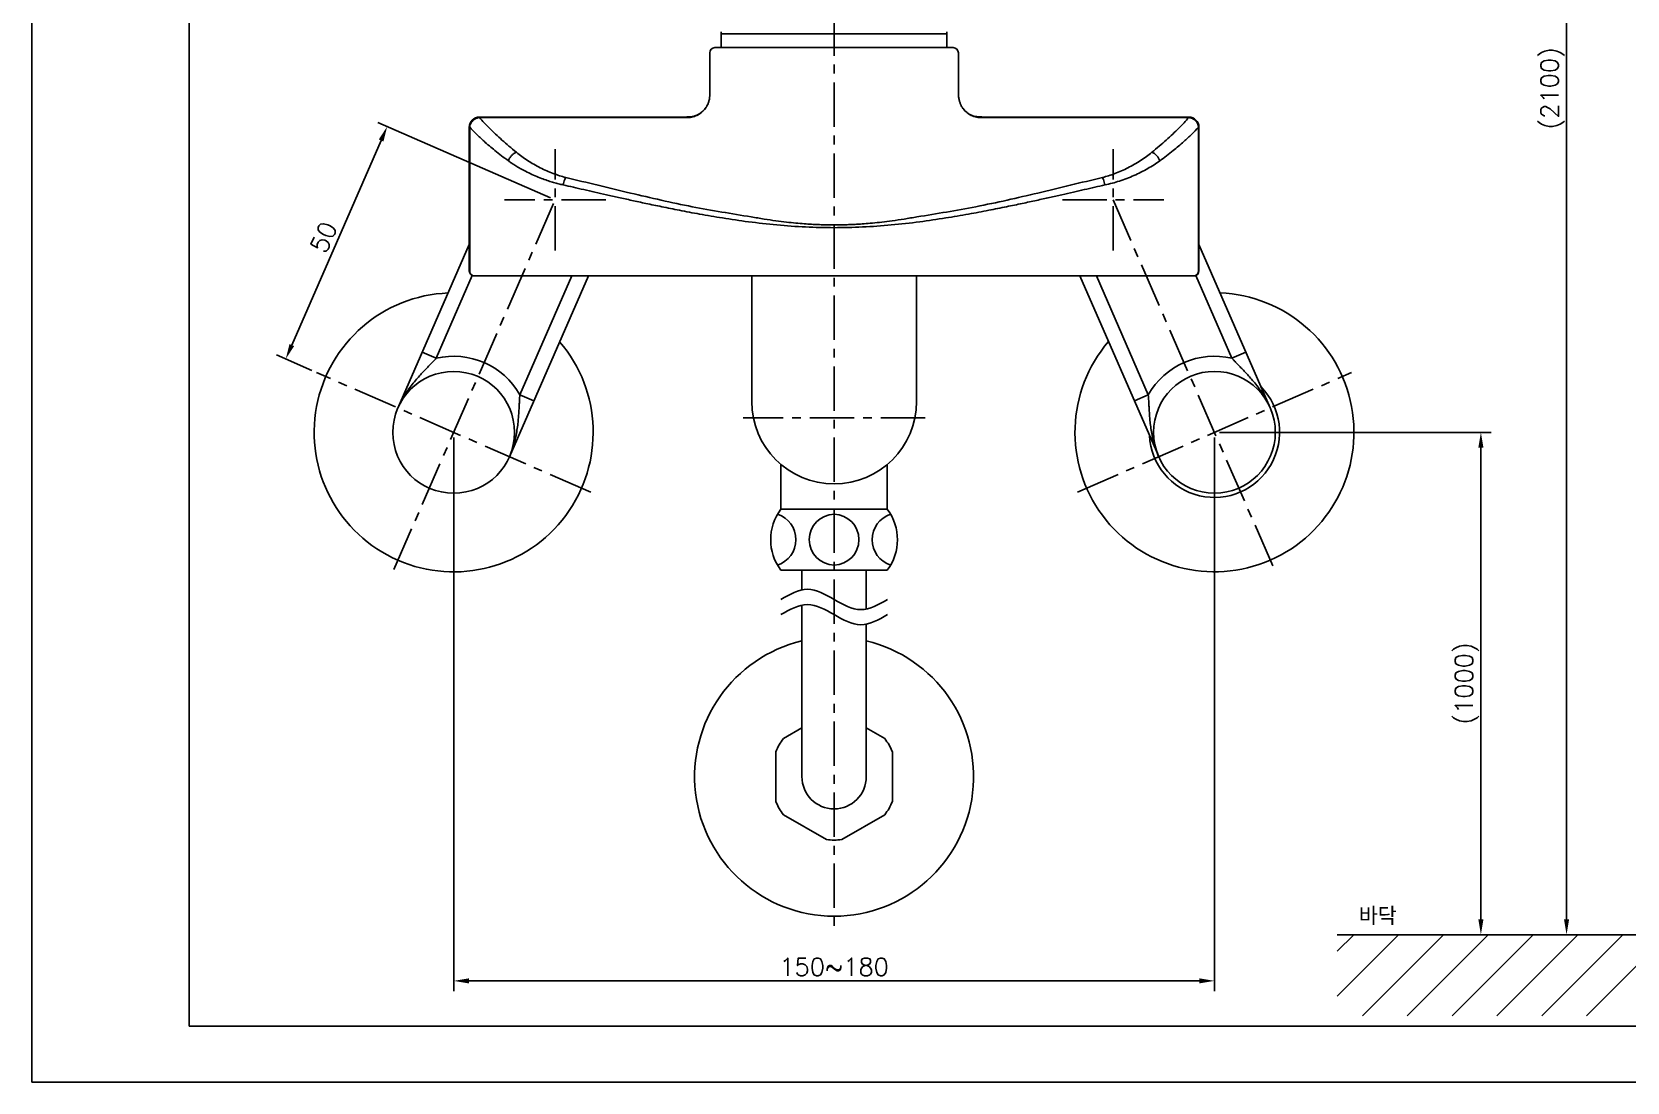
# Model space of a CAD drawing. Extents: x 5306 to 5900, y -2229 to -1809.
# Drawn here: x 5305.7 to 5620.2, y -2229.1 to -2022.1 of the extents above; entities that cross this region are included whole.
import ezdxf

# ---------------------------------------------------------------- set-up
doc = ezdxf.new("R2010")
doc.units = 0
doc.header["$LTSCALE"] = 7
doc.header["$MEASUREMENT"] = 0
doc.header["$PDSIZE"] = -10
doc.linetypes.add('CENTER', pattern=[2, 1.25, -0.25, 0.25, -0.25])
doc.layers.get('0').update_dxf_attribs({"color": 2, "linetype": 'CONTINUOUS'})
doc.layers.get('Defpoints').update_dxf_attribs({"linetype": 'CONTINUOUS'})
for name, color, linetype in [('CENTER', 1, 'CENTER'), ('CL', 1, 'CENTER'), ('D', 2, 'CONTINUOUS'), ('DWG', 7, 'CONTINUOUS')]:
    doc.layers.add(name, color=color, linetype=linetype)
doc.styles.add('GHS', font='ROMANS', dxfattribs={"bigfont": 'GHS'})

msp = doc.modelspace()

# ---------------------------------------------------------------- linework, layer by layer
for p, q in [((5305.734966570912, -1809.115927006355), (5305.734966570912, -2229.115927006372)), ((5608.307182813825, -1869.380869388778), (5608.307182813825, -2197.063240885331)), ((5407.983766361198, -2054.802422567779), (5373.95218964953, -2039.947369196353)), ((5356.976917210264, -2083.835480754797), (5374.585004786359, -2043.496952975135)), ((5360.938799079633, -2088.838228587889), (5353.943768774785, -2085.78484233448)), ((5388.891836379531, -2102.039951255681), (5388.891836379531, -2211.163598512961)), ((5538.896203659857, -2102.038216336309), (5538.896203659857, -2211.163598512961)), ((5539.896203659857, -2101.03821633631), (5593.424366579181, -2101.038216336309)), ((5591.424366579181, -2104.03821633631), (5591.424366579181, -2197.063240885331)), ((5589.786377587809, -2200.063240885331), (5600.687713916023, -2200.063240885331)), ((5602.710984197693, -2200.063240885331), (5617.570530150667, -2200.063240885331)), ((5391.891836379531, -2209.163598512961), (5535.896203659857, -2209.163598512961)), ((5899.734966570935, -2229.115927006372), (5305.734966570912, -2229.115927006372))]:
    msp.add_line(p, q)
at = {"color": 4}
for p, q in [((5336.734966570912, -2218.115927006372), (5336.734966570912, -1824.629230259624)), ((5885.734966570912, -2218.115927006372), (5336.734966570912, -2218.115927006372))]:
    msp.add_line(p, q, dxfattribs=at)
at = {"color": 7, "linetype": 'Continuous'}
for p, q in [((5391.965665995413, -2063.997053386608), (5377.89367523632, -2096.239947165656)), ((5549.890035935424, -2096.228248927552), (5535.815248192605, -2063.978819483201)), ((5392.566866587488, -2070.119516396832), (5385.443230445519, -2086.441772954355)), ((5399.89002900622, -2105.839969083851), (5415.443547423712, -2070.202478212106)), ((5401.940495770826, -2093.641789397754), (5412.170277646667, -2070.202478212106)), ((5447.649015501466, -2070.202478212105), (5480.149015501466, -2070.202478212105)), ((5447.649015501466, -2070.202478212105), (5447.649015501466, -2094.952478212105)), ((5480.149015501466, -2070.202478212105), (5480.149015501466, -2094.952478212105)), ((5512.345330516237, -2070.202478212106), (5527.893668307127, -2105.828239092154)), ((5515.618598231032, -2070.202478212106), (5525.843219149422, -2093.630056441254)), ((5542.340494872727, -2086.430063822551), (5535.221169499303, -2070.117620216417)), ((5385.443230416623, -2086.441773020453), (5382.693686195428, -2085.241770280751)), ((5542.34049489952, -2086.430063883951), (5545.090040853022, -2085.230065113352)), ((5401.940495744021, -2093.641789459154), (5404.690039965329, -2094.841792198955)), ((5525.843219178326, -2093.630056507451), (5523.093673224722, -2094.830055277954)), ((5453.391870676659, -2116.195757970209), (5453.391870685722, -2107.34854241898)), ((5474.39187067666, -2116.195757970209), (5474.391870685709, -2107.360640448411))]:
    msp.add_line(p, q, dxfattribs=at)
for centre in [(5388.891852121226, -2101.039958124753), (5538.891852121226, -2101.028244009855)]:
    msp.add_circle(centre, 12, dxfattribs=at)
for centre, radius, start, end in [((5388.891852121226, -2101.039958124753), 27.5, 92.29555701971822, 40.54797603364307), ((5538.891852121226, -2101.028244009855), 27.5, 139.4519454492643, 87.70436446316317), ((5388.891852121226, -2101.039958124753), 15, 29.55186693717242, 103.2916619100052), ((5538.891852121226, -2101.028244009855), 15, 76.70825536677044, 150.4480503395439), ((5538.891852121226, -2101.028244009855), 12.8393454896, 182.7850482464115, 44.37125747200378), ((5463.899015501466, -2094.952478212105), 16.25, 180, 0)]:
    msp.add_arc(centre, radius, start, end, dxfattribs=at)
for points in [[(5385.443230416623, -2086.441773020453), (5385.046385607821, -2086.863687241554), (5384.598340186822, -2087.333616150151), (5384.090537938421, -2087.861611485552), (5383.51566837002, -2088.458931761953), (5382.868507843826, -2089.139153949051), (5382.148963787223, -2089.91757049345), (5381.363890387322, -2090.811888516552), (5380.521889299919, -2091.851180106552), (5379.636502309423, -2093.077961510354), (5378.74182475832, -2094.531996421153), (5377.968377443224, -2096.071001670854)], [(5549.890035039619, -2096.228246875054), (5549.040231112723, -2094.517332053853), (5548.143725557723, -2093.061076776454), (5547.257189228924, -2091.833459012052), (5546.414855374424, -2090.794324772752), (5545.629937111928, -2089.900542195652), (5544.910892422425, -2089.12285777115), (5544.264497495425, -2088.443518210153), (5543.69054012542, -2087.847159342251), (5543.183686670921, -2087.320137519852), (5542.736545519922, -2086.851141060653), (5542.34049489952, -2086.430063883951)], [(5399.89002990192, -2105.839967031353), (5400.566627681122, -2104.053458793252), (5401.024748815119, -2102.405876725653), (5401.322009140023, -2100.921077635855), (5401.511128655723, -2099.596857073253), (5401.632717097521, -2098.41357341125), (5401.713974927527, -2097.357535772354), (5401.772526884918, -2096.421640314053), (5401.81949387182, -2095.595283814652), (5401.861252706823, -2094.865277906853), (5401.901070963425, -2094.218511029154), (5401.940495744021, -2093.641789459154)], [(5525.843219178326, -2093.630056507451), (5525.882717642519, -2094.207929576152), (5525.922604679418, -2094.855993541152), (5525.964432126822, -2095.587357104752), (5526.011483735922, -2096.415036196855), (5526.070162238721, -2097.352093187552), (5526.151617298722, -2098.408994809853), (5526.273492842823, -2099.592756323551), (5526.462954011423, -2100.91683989555), (5526.760382655823, -2102.400227551253), (5527.218118831218, -2104.044959455352), (5527.820592831723, -2105.658583632955)]]:
    msp.add_spline(points, degree=3, dxfattribs=at)
for points in [[(5453.398843597267, -2133.975891516586), (5458.648843597266, -2131.975891516586), (5469.148843597268, -2135.975891516586), (5474.398843597269, -2133.975891516586)], [(5453.398843597267, -2136.975891516586), (5458.648843597266, -2134.975891516586), (5469.148843597268, -2138.975891516586), (5474.398843597269, -2136.975891516586)]]:
    msp.add_spline(points, degree=3)
for points in [[(5374.12675933982, -2043.296925200248), (5375.043250232898, -2043.696980750022), (5375.785171435684, -2040.747480295903)], [(5356.518671763725, -2083.635452979909), (5357.435162656803, -2084.035508529684), (5355.77675056094, -2086.58495343403)], [(5590.924366579181, -2104.03821633631), (5591.924366579181, -2104.03821633631), (5591.424366579181, -2101.03821633631)], [(5590.924366579181, -2197.063240885331), (5591.924366579181, -2197.063240885331), (5591.424366579181, -2200.063240885331)], [(5607.807182813825, -2197.063240885331), (5608.807182813825, -2197.063240885331), (5608.307182813825, -2200.063240885331)], [(5391.891836379531, -2208.663598512961), (5391.891836379531, -2209.663598512961), (5388.891836379531, -2209.163598512961)], [(5535.896203659857, -2208.663598512961), (5535.896203659857, -2209.663598512961), (5538.896203659857, -2209.163598512961)]]:
    msp.add_solid(points)
at = {"layer": 'CENTER'}
msp.add_line((5463.898843597266, -1850.047536055445), (5463.898843597266, -2198.409586883824), dxfattribs=at)
at = {"layer": 'CL'}
for p, q in [((5408.900257245679, -2065.202478117554), (5408.900257262871, -2045.202478117554)), ((5518.900257202141, -2065.202478139657), (5518.900257192987, -2045.202478139656)), ((5377.094353037804, -2128.078246076779), (5408.891870751225, -2055.202478117555)), ((5418.900257254275, -2055.20247812615), (5398.900257254275, -2055.202478108959)), ((5508.900257197563, -2055.202478144233), (5528.900257197563, -2055.20247813508)), ((5518.891865136605, -2055.202477903159), (5550.687315499786, -2128.067420100946)), ((5415.92978565221, -2112.838269460453), (5361.853918590245, -2089.241646789048)), ((5511.858271967907, -2112.836526869529), (5565.934135351807, -2089.23990580309)), ((5481.858515394579, -2098.195757970204), (5445.939515608354, -2098.195757970204))]:
    msp.add_line(p, q, dxfattribs=at)
at = {"layer": 'D', "color": 0, "ltscale": 12}
for p, q in [((5457.548843597266, -2132.09839405411), (5457.548843597266, -2128.19575797021)), ((5470.248843597266, -2135.853388979063), (5470.248843597265, -2128.195757970209)), ((5457.548843597266, -2168.909586883824), (5457.548843597266, -2135.09839405411)), ((5470.248843597266, -2168.909586883824), (5470.248843597266, -2138.853388979063)), ((5563.084836444144, -2200.063240885331), (5643.087923908802, -2200.063240885331))]:
    msp.add_line(p, q, dxfattribs=at)
at = {"layer": 'D', "color": 2, "ltscale": 12}
for p, q in [((5563.084836444144, -2212.172884344383), (5575.194479903195, -2200.063240885331)), ((5563.084836444144, -2203.334049579551), (5566.355645138365, -2200.063240885331)), ((5568.0732216999, -2216.023333853459), (5584.033314668028, -2200.063240885332)), ((5576.912056464733, -2216.023333853458), (5592.87214943286, -2200.063240885331)), ((5585.750891229565, -2216.023333853459), (5601.710984197693, -2200.063240885331)), ((5594.589725994396, -2216.023333853459), (5610.549818962524, -2200.063240885331)), ((5603.428560759228, -2216.023333853458), (5619.388653727356, -2200.063240885331)), ((5612.267395524061, -2216.023333853459), (5628.227488492188, -2200.063240885331))]:
    msp.add_line(p, q, dxfattribs=at)
at = {"layer": 'D', "color": 0, "ltscale": 12}
for points in [[(5457.548843597266, -2159.296704901818), (5453.906202910147, -2161.399784483086)], [(5473.891484284385, -2161.399784483086), (5470.248843597266, -2159.296704901818)], [(5452.398843597266, -2164.010607398258), (5452.398843597266, -2173.808566369391)], [(5475.398843597266, -2173.808566369391), (5475.398843597266, -2164.010607398258)], [(5453.906202910147, -2176.419389284562), (5462.391484284386, -2181.318368770129)], [(5465.406202910147, -2181.318368770128), (5473.891484284385, -2176.419389284562)]]:
    msp.add_lwpolyline(points, dxfattribs=at)
for radius, start, end in [(27.5, 103.3505996267567, 76.64940037324331), (12.5, 143.07391806563, 156.9260819343691), (12.5, 23.07391806563092, 36.92608193436988), (6.350000000001273, 180, 0), (12.5, 203.0739180656309, 216.9260819343698), (12.5, 323.07391806563, 336.9260819343691), (12.5, 263.0739180656323, 276.92608193437)]:
    msp.add_arc((5463.898843597266, -2168.909586883824), radius, start, end, dxfattribs=at)
at = {"layer": 'Defpoints', "color": 0, "linetype": 'ByBlock'}
for p in [(5453.391870709431, -2116.195757970209), (5474.391870709431, -2116.195757970209)]:
    msp.add_point(p, dxfattribs=at)
at = {"layer": 'DWG', "color": 7, "linetype": 'Continuous'}
for p, q in [((5440.398871848466, -2025.202478212105), (5487.398792444066, -2025.202478212105)), ((5441.648843596866, -2022.502478212105), (5486.148843596866, -2022.502478212105)), ((5441.648843596866, -2022.502478212105), (5441.648843596866, -2025.202478212105)), ((5486.148843596866, -2022.502478212105), (5486.148843596866, -2025.202478212105)), ((5439.398843597266, -2026.202478212105), (5439.398843597266, -2034.384651492505)), ((5488.398843596866, -2026.202478212105), (5488.398843596866, -2034.158193236505)), ((5488.413472584066, -2034.570035251705), (5488.398843596866, -2034.158192210905)), ((5438.821166452866, -2036.711682447305), (5438.835780328466, -2036.686335901305)), ((5391.974052498466, -2040.893214229305), (5391.974052498466, -2069.202478212105)), ((5392.047447089266, -2069.202478212105), (5392.047447089266, -2040.893850178905)), ((5393.974052498867, -2038.893214229305), (5393.975030491266, -2038.986344596505)), ((5393.974052554066, -2038.893214229305), (5433.600328779266, -2038.893214229305)), ((5433.600328779266, -2038.986344788905), (5393.975030491266, -2038.986344596505)), ((5433.600328779266, -2038.986344788905), (5433.600328779266, -2038.893214229305)), ((5435.541769253667, -2038.840555850905), (5435.547460260066, -2038.840243584105)), ((5492.319164425666, -2038.843943372105), (5492.321234284066, -2038.844052604505)), ((5533.823634644066, -2038.893214229305), (5494.197358265666, -2038.893214229305)), ((5494.197358256466, -2038.986344590905), (5494.197358265666, -2038.893214248505)), ((5533.823178196066, -2038.986308353305), (5494.197358256466, -2038.986344590905)), ((5535.750240110467, -2040.893850341305), (5535.823634695666, -2040.893214229305)), ((5535.750240152466, -2069.202478212105), (5535.750240110467, -2040.893850341305)), ((5535.823634695666, -2069.202478212105), (5535.823634695666, -2040.893214229305)), ((5534.823354064866, -2070.202478212105), (5392.974676938066, -2070.202478212105))]:
    msp.add_line(p, q, dxfattribs=at)
at = {"layer": 'DWG'}
for p, q in [((5448.141889538848, -2070.202478212109), (5448.864368974438, -2070.202478212109)), ((5448.142318837537, -2070.202478212105), (5479.641460240046, -2070.202478212105)), ((5448.142318837537, -2070.202478212105), (5448.864798273145, -2070.202478212105)), ((5456.645674527891, -2070.202478212105), (5479.641889538844, -2070.202478212105)), ((5453.391870709431, -2116.195757970209), (5463.89187070943, -2116.195757970209)), ((5474.391870709431, -2116.195757970209), (5463.891870709432, -2116.195757970209)), ((5463.89187070943, -2128.195757970209), (5453.391870709431, -2128.195757970209)), ((5463.891870709432, -2128.195757970209), (5474.391870709431, -2128.195757970209))]:
    msp.add_line(p, q, dxfattribs=at)
at = {"layer": 'DWG', "color": 7, "linetype": 'Continuous'}
for centre, radius, start, end in [((5463.648822713666, -2022.532791044505), 22, 178.879241748508, 179.9210546402009), ((5464.148864480466, -2022.532791044505), 22, 0.07894535979903908, 1.120758251491989), ((5440.398968683667, -2026.202521335705), 0.999998254, 89.99915113750632, 179.9991511374933), ((5487.398718830866, -2026.202526609705), 0.9999980848, 0.0009518480929846584, 89.98274074020757), ((5393.974052498466, -2040.893214229305), 2, 90, 180), ((5533.823634695666, -2040.893214229305), 2, 0, 90), ((5392.974052498466, -2069.202478212105), 1, 180, 270), ((5392.974052498466, -2069.202478212105), 1, 180, 270), ((5534.823634695666, -2069.202478212105), 1, 270, 0), ((5534.823634695666, -2069.202478212105), 1, 270, 0)]:
    msp.add_arc(centre, radius, start, end, dxfattribs=at)
at = {"layer": 'DWG'}
for centre, radius, start, end in [((5461.391870709431, -2122.195757970209), 10, 143.1301023541664, 216.8698976458336), ((5466.391870709431, -2122.195757970209), 10, 323.1301023541664, 36.86989764583359), ((5451.135745198956, -2122.190173171889), 5.246323181607171, 287.6653696175329, 72.27223150851378), ((5463.991958035945, -2122.191041569178), 4.999066812079468, 91.1472070274425, 268.8527929725576), ((5463.791783382917, -2122.191041569178), 4.999066812079468, 271.1472070274424, 88.85279297255752), ((5476.647996219906, -2122.190173171889), 5.246323181607171, 107.7277684914862, 252.3346303824671)]:
    msp.add_arc(centre, radius, start, end, dxfattribs=at)
at = {"layer": 'DWG', "color": 7, "linetype": 'Continuous'}
for points in [[(5439.398843663666, -2034.384627095705), (5439.357098372466, -2035.052130380905), (5439.229586055266, -2035.707121043305), (5439.044399994066, -2036.257825418105), (5438.836562176866, -2036.684965553705)], [(5488.314098243666, -2034.161431403305), (5488.320913863667, -2034.159156478905), (5488.398843596866, -2034.158193236505)], [(5489.269326548866, -2037.176356732905), (5489.271738768466, -2037.179875015705), (5489.214502516066, -2037.091410263705), (5489.132810404466, -2036.956081840105), (5489.034604241266, -2036.778685477305), (5488.933025037266, -2036.575332625305), (5488.831884516466, -2036.347660212905), (5488.734873065267, -2036.097748450905), (5488.645474052466, -2035.828261108105), (5488.566839880466, -2035.542579802105), (5488.501259903666, -2035.242983936505), (5488.450408738066, -2034.930008470505), (5488.416119295666, -2034.605690898105), (5488.413469902866, -2034.569998717705)], [(5434.485383710066, -2038.975789971305), (5435.577803049266, -2038.944205842905), (5436.598822455666, -2038.661960179305), (5437.531327848066, -2038.143054748505), (5438.332541954466, -2037.402409799305), (5438.773486861266, -2036.791864250505)], [(5438.773458701266, -2036.791847106505), (5438.605340035666, -2037.047994940905), (5438.008705104866, -2037.733189423705), (5437.334604022066, -2038.250660452905), (5436.637945505267, -2038.598017476905), (5435.962352462066, -2038.789552543705), (5435.536755344467, -2038.840898213305)], [(5438.778216904466, -2036.784013653705), (5438.773458701266, -2036.791847106505)], [(5438.773486861266, -2036.791864250505), (5438.821127970466, -2036.711660094905)], [(5438.821144337666, -2036.711669601305), (5438.778216904466, -2036.784013653705)], [(5493.311372318866, -2038.975748313705), (5492.219810688066, -2038.942269240505), (5491.196673138466, -2038.658702473705), (5490.264079519266, -2038.139560892105), (5489.462643666466, -2037.398825390905), (5489.128688926066, -2036.956356908505)], [(5492.326970017266, -2038.844376284505), (5491.695583908866, -2038.754579392105), (5490.792891649266, -2038.427853948905), (5489.904983376866, -2037.832909803305), (5489.162592508066, -2037.004458920905)], [(5391.974052501266, -2040.893214229305), (5392.006735632866, -2040.893302895305), (5392.047447089266, -2040.893850178905)], [(5392.047459217266, -2040.893849184905), (5392.162481403266, -2040.373536884105), (5392.390740590467, -2039.926336546905), (5392.691076198866, -2039.569636903705), (5393.025937995666, -2039.307684836905), (5393.364656936867, -2039.132201037705), (5393.686116702066, -2039.030553298905), (5393.974540524066, -2038.986345140905)], [(5392.047470086466, -2040.893860907305), (5393.318451772866, -2042.205164415705), (5394.872616644067, -2043.653556405305), (5396.994847812866, -2045.453761623305), (5399.685049875667, -2047.536005151305)], [(5393.975030491266, -2038.986344500105), (5394.903524278866, -2040.019219574905), (5395.963005220866, -2041.109283264505), (5397.138152079666, -2042.243996931705), (5398.416943101266, -2043.413184182505), (5399.792105742066, -2044.610919525705), (5401.258782686066, -2045.832629703305)], [(5434.483377484867, -2038.882367079705), (5433.600328777266, -2038.893217578505)], [(5434.485379456866, -2038.975791051305), (5434.190702864466, -2038.981486098505), (5433.895626586466, -2038.985005749305), (5433.600328779667, -2038.986344788905)], [(5434.726856560867, -2038.875540886105), (5434.483377484867, -2038.882367079705)], [(5434.485379456866, -2038.975790950905), (5435.150754440466, -2038.869252900105), (5435.541817912866, -2038.841435000105)], [(5435.547460379266, -2038.840245766505), (5435.437577359266, -2038.846075326905), (5434.726856560867, -2038.875540886105)], [(5493.328000437266, -2038.882691335305), (5492.744808978866, -2038.863777388505), (5492.319164999266, -2038.843932478505)], [(5492.321208471666, -2038.844542198905), (5492.665786548067, -2038.868866844905), (5493.311372820066, -2038.975734812905)], [(5494.197358299666, -2038.986344689705), (5493.901730392866, -2038.985153751305), (5493.606333199266, -2038.981615970905), (5493.311372820066, -2038.975737158505)], [(5494.197358108066, -2038.893219545305), (5493.328000437266, -2038.882691335305)], [(5526.538904508066, -2045.832629703305), (5528.007298259266, -2044.609521414905), (5529.383181002066, -2043.411054238905), (5530.661959747666, -2042.241765828505), (5531.836587204066, -2041.107433139705), (5532.895337208866, -2040.017964462505), (5533.823145586466, -2038.986344590905)], [(5528.112637259266, -2047.536005164905), (5530.733974550466, -2045.509508428505), (5532.855907949666, -2043.715103826905), (5534.432161641666, -2042.251128344905), (5535.750273724866, -2040.893798873705)], [(5533.823178472467, -2038.986312664105), (5533.992432897666, -2039.007155056905), (5534.154495198466, -2039.040998175305), (5534.319883796466, -2039.090007455305), (5534.496337018866, -2039.159467398505), (5534.686500525666, -2039.256000643305), (5534.889760776866, -2039.388031158105), (5535.101554496866, -2039.564944752105), (5535.304556516467, -2039.786366232505), (5535.478756778866, -2040.040865412505), (5535.612346295266, -2040.313746513705), (5535.703369874866, -2040.599475442905), (5535.750263182066, -2040.893531175705)], [(5401.258783108866, -2045.832636284905), (5400.754646478867, -2046.089252056105), (5400.301554916866, -2046.478141182905), (5399.930268107666, -2046.976341923305), (5399.685052518066, -2047.536004887705)], [(5401.258782686066, -2045.832629703305), (5402.314897886066, -2046.647475432905), (5403.468910647266, -2047.443028500905), (5404.693992412866, -2048.196322186905), (5405.959276189266, -2048.885281396905), (5407.237019851266, -2049.494325039305), (5408.510417258066, -2050.015884283705), (5409.764330021266, -2050.446051638505), (5410.981820010466, -2050.783814795305)], [(5516.815867183666, -2050.783814795305), (5518.028158852067, -2050.447728856905), (5519.277869153266, -2050.019445569305), (5520.551438826466, -2049.498413856105), (5521.835848331666, -2048.886592312505), (5523.106615832066, -2048.194632634505), (5524.330629056066, -2047.441825835705), (5525.482190039666, -2046.647973742105), (5526.538904508066, -2045.832629703305)], [(5528.112634259666, -2047.536004855305), (5527.875548884866, -2046.990340124905), (5527.516257406866, -2046.499925287705), (5527.055973517266, -2046.098053371305), (5526.538904000066, -2045.832637269705)], [(5410.488422709666, -2052.261231681705), (5409.559179768867, -2052.049018502505), (5408.604135534466, -2051.793924932505), (5407.588192341266, -2051.481838948905), (5406.482502661266, -2051.094525135305), (5405.267786863666, -2050.611225427705), (5403.981025186066, -2050.032723468505), (5402.783604828466, -2049.430133134905), (5401.777442892866, -2048.872283780105), (5400.947708748866, -2048.373583602505), (5400.260393478066, -2047.930547662505), (5399.685047904466, -2047.536005124505)], [(5528.112639289666, -2047.536005124505), (5526.972740768866, -2048.296548301305), (5525.728540619266, -2049.039076561305), (5524.402237247266, -2049.746066158105), (5523.015148416066, -2050.401164877705), (5521.592887947666, -2050.989387861305), (5520.159127033667, -2051.498291698105), (5518.726117448066, -2051.923437211305), (5517.309264484466, -2052.261231681705)], [(5517.309264484466, -2052.261231681705), (5515.309125545666, -2052.720920064905), (5513.234802668466, -2053.195849884505), (5511.068441447666, -2053.689039693305), (5508.791972291666, -2054.203143560105), (5506.383995538066, -2054.740834552505), (5503.802210116066, -2055.308553644905), (5500.993582883666, -2055.913266448505), (5497.886211484866, -2056.562640037705), (5494.394949274466, -2057.261955142905), (5490.428434986467, -2058.007726768105), (5485.898340559266, -2058.780519636105), (5480.774689771666, -2059.528235887705), (5475.180002797266, -2060.156162647305), (5469.507304589266, -2060.556935851305), (5463.895261114866, -2060.690640081705), (5458.281699337266, -2060.556521164105), (5452.608998667666, -2060.155356249705), (5447.015705676066, -2059.527282088505), (5441.894123536466, -2058.779685035705), (5437.366764146466, -2058.007277441305), (5433.401705813266, -2057.261754787305), (5429.911160835666, -2056.562575044905), (5426.804131694066, -2055.913272387305), (5423.995677985666, -2055.308597966105), (5421.413840024066, -2054.740867065705), (5419.005856528466, -2054.203175466905), (5416.729437312066, -2053.689083384105), (5414.563067977266, -2053.195891637305), (5412.488680548066, -2052.720947478105), (5410.488422709666, -2052.261231681705)], [(5410.488425837666, -2052.261231794505), (5410.627529466066, -2051.714240598105), (5410.796282736466, -2051.207862259705), (5410.981816573266, -2050.783815392505)], [(5410.488425837666, -2052.261231794505), (5410.627529466066, -2051.714240598104), (5410.796282736466, -2051.207862259705), (5410.981816573266, -2050.783815392504)], [(5410.981820010466, -2050.783814795305), (5423.728386913266, -2053.862985406505), (5435.935970835266, -2056.554921203705), (5447.562570473267, -2058.563517721705)], [(5480.238197169666, -2058.563088582905), (5491.872682714466, -2056.552707040905), (5504.079018037266, -2053.860698266505), (5516.815867183666, -2050.783814795305)], [(5516.815868824866, -2050.783815982105), (5516.999283904466, -2051.202299407305), (5517.167807736466, -2051.706212276105), (5517.309260679266, -2052.261231988505)], [(5447.562616529666, -2058.563562616105), (5450.105755391666, -2058.989140403705), (5452.431523478866, -2059.328284551305), (5454.516222694466, -2059.588620579705), (5456.359241399667, -2059.781762522905), (5457.999292624067, -2059.922155874505), (5459.456498943666, -2060.020206185705), (5460.743660263666, -2060.084780724105), (5461.891155156066, -2060.124318543305), (5462.931931390466, -2060.145118476105), (5463.898845658066, -2060.151404049705)], [(5463.898848171666, -2060.151404060105), (5464.866478011666, -2060.145111880505), (5465.907896588066, -2060.124289231705), (5467.055813910066, -2060.084719404905), (5468.343023298066, -2060.020120812905), (5469.800085313266, -2059.922059440505), (5471.440219551666, -2059.781640847305), (5473.283019676866, -2059.588509220905), (5475.368053222866, -2059.328118031305), (5477.694868726066, -2058.988788527305), (5480.238119400467, -2058.563086461305)], [(5392.095456101666, -2069.514234812905), (5392.047447044466, -2069.202478212105)], [(5392.095456101666, -2069.514234812905), (5392.047447044466, -2069.202478212105)], [(5535.699680873266, -2069.522190715705), (5535.750240204866, -2069.202478212105)], [(5535.699680873266, -2069.522190715705), (5535.750240204866, -2069.202478212105)], [(5392.618265708066, -2070.115718034505), (5392.444509645266, -2070.011476374505), (5392.231716589266, -2069.790684904105), (5392.095456101666, -2069.514234812905)], [(5392.618265708066, -2070.115718034504), (5392.444509645266, -2070.011476374505), (5392.231716589266, -2069.790684904105), (5392.095456101666, -2069.514234812905)], [(5392.809697627266, -2070.180390762505), (5392.712210250066, -2070.153243312505), (5392.618265708066, -2070.115718034505)], [(5392.809697627266, -2070.180390762504), (5392.712210250066, -2070.153243312504), (5392.618265708066, -2070.115718034504)], [(5393.010749729666, -2070.202478212105), (5392.809697627266, -2070.180390762505)], [(5393.010749729666, -2070.202478212105), (5392.809697627266, -2070.180390762504)], [(5534.786937652067, -2070.202478212105), (5534.987600166066, -2070.180476426505)], [(5534.786937652067, -2070.202478212105), (5534.987600166066, -2070.180476426505)], [(5534.987600166066, -2070.180476426505), (5535.083669083666, -2070.153853012505), (5535.175029478866, -2070.117743474105)], [(5534.987600166066, -2070.180476426505), (5535.083669083666, -2070.153853012504), (5535.175029478866, -2070.117743474105)], [(5535.175029478866, -2070.117743474105), (5535.343721885666, -2070.018518326505), (5535.557125539666, -2069.803106250105), (5535.699680873266, -2069.522190715705)], [(5535.175029478866, -2070.117743474105), (5535.343721885666, -2070.018518326505), (5535.557125539666, -2069.803106250105), (5535.699680873266, -2069.522190715705)]]:
    msp.add_spline(points, degree=3, dxfattribs=at)

# ---------------------------------------------------------------- texts
at = {"char_height": 3.5, "attachment_point": 5, "style": 'GHS'}
for s, insert, rotation in [('(2100)', (5605.557182813825, -2033.222055137054), 90), ('\\A1;50', (5363.260611042349, -2062.566064103085), 66.41834879164831), ('(1000)', (5588.674366579181, -2150.55072861082), 90)]:
    msp.add_mtext(s, dxfattribs=dict(at, insert=insert, rotation=rotation))
at = {"insert": (5463.894020019694, -2206.413598512961), "char_height": 3.5, "attachment_point": 5, "style": 'GHS'}
msp.add_mtext('\\A1;150~180', dxfattribs=at)
at = {"layer": 'D', "insert": (5574.805341668968, -2196.406482877883), "char_height": 3.5, "attachment_point": 6, "style": 'GHS'}
msp.add_mtext('바닥', dxfattribs=at)

doc.saveas('drawing.dxf')
